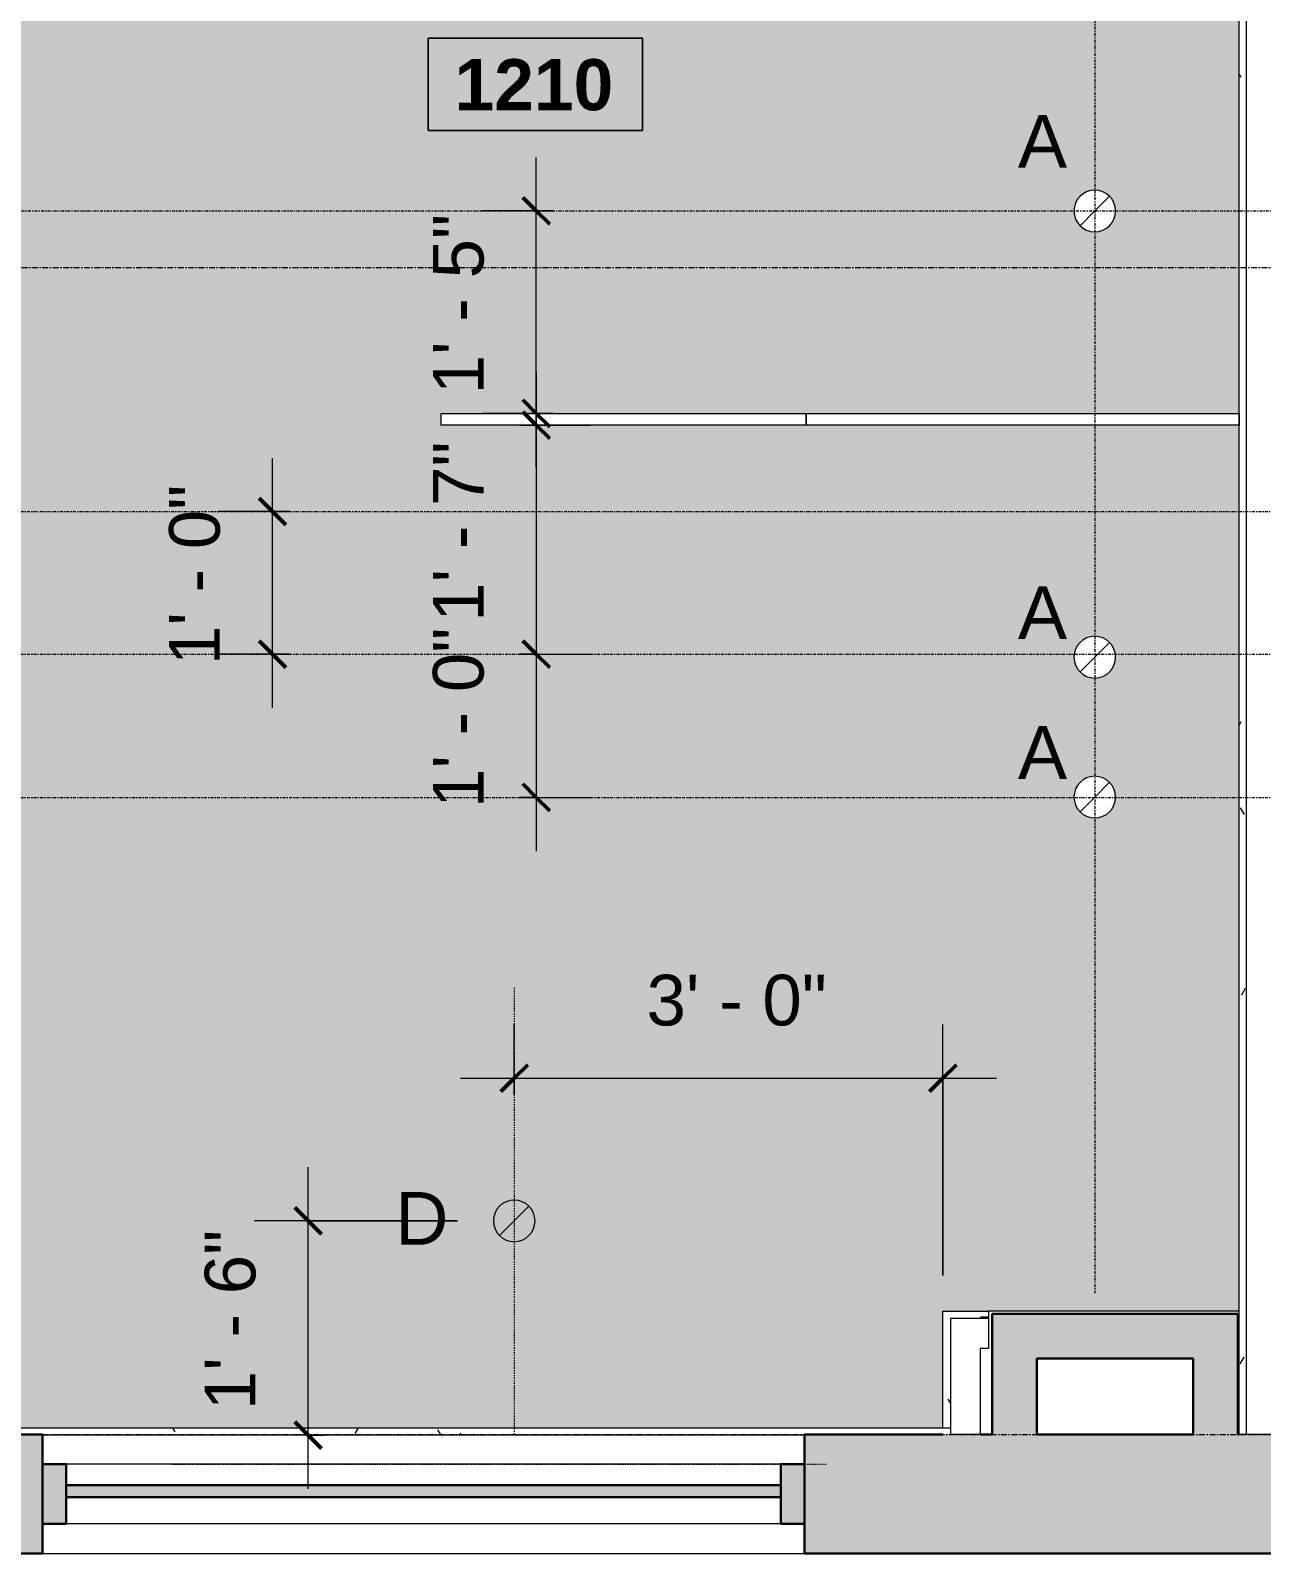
# Model space of a CAD drawing. Header units: inches. Extents: x 2810 to 3942, y 240 to 1078.
# Drawn here: x 3157.3 to 3260.7, y 279.7 to 407.6 of the extents above; entities that cross this region are included whole.
import ezdxf

# ---------------------------------------------------------------- set-up
doc = ezdxf.new("R2010")
doc.units = ezdxf.units.IN
doc.header["$MEASUREMENT"] = 0
for name, pattern in [('Center 1_4_', [0.53125, 0.25, -0.09375, 0.09375, -0.09375]), ('Center 1_8_', [0.3125, 0.125, -0.0625, 0.0625, -0.0625]), ('Grid Line 1_2_', [0.875, 0.5, -0.125, 0.125, -0.125])]:
    doc.linetypes.add(name, pattern=pattern)
for name, color, linetype, lineweight in [('A-ANNO-DIMS', 211, 'Continuous', 9), ('A-ANNO-DIMS-48', 211, 'Continuous', 9), ('A-AREA-IDEN', 2, 'Continuous', 9), ('A-CLNG', 13, 'Continuous', 18), ('A-CLNG-PATT', 13, 'Continuous', 18), ('A-DETL', 90, 'Continuous', 9), ('A-GLAZ-CURT', 52, 'Continuous', 18), ('A-GLAZ-CWMG', 51, 'Continuous', 18), ('A-WALL', 113, 'Continuous', 18), ('A-WALL-PATT', 111, 'Continuous', 18), ('E-LITE-EQPM', 33, 'Continuous', 9), ('E-LITE-EQPM-IDEN', 33, 'Continuous', 9), ('I-WALL', 2, 'Continuous', 18), ('S-GRID', 1, 'Continuous', 9)]:
    doc.layers.add(name, color=color, linetype=linetype, lineweight=lineweight)
doc.styles.add('Arial', font='arial.ttf', dxfattribs={"height": 4.425898})
doc.styles.add('Swis721 Lt BT', font='swissl.ttf', dxfattribs={"height": 4.257319})
doc.styles.add('Swis721 Lt BT_B', font='', dxfattribs={"height": 4.291988})
doc.styles.get('Swis721 Lt BT_B').set_extended_font_data('Swis721 Lt BT', bold=True)
doc.dimstyles.new('OTJ_-_3_32__Linear__1_2__Tolerance', dxfattribs={"dimscale": 12, "dimtxt": 4.5, "dimasz": 0.1875, "dimexe": 0.375, "dimexo": 0.25, "dimgap": 0.25, "dimtad": 1, "dimdec": 1, "dimrnd": 0.5, "dimzin": 3, "dimdsep": 46, "dimlunit": 4, "dimtxsty": 'Swis721 Lt BT', "dimblk1": 'OBLIQUE', "dimblk2": 'OBLIQUE', "dimsah": 1, "dimcen": 0.09, "dimdle": 0.375, "dimazin": 0, "dimtfac": 1, "dimtdec": 4, "dimtix": 1, "dimtmove": 0, "dimatfit": 3, "dimfxl": 1, "dimtvp": 1, "dimfrac": 2, "dimtolj": 1, "dimtzin": 0, "dimarcsym": 2})
doc.dimstyles.new('OTJ_-_3_32__Linear__1_2__Tolerance_3', dxfattribs={"dimscale": 12, "dimtxt": 4.5, "dimasz": 0.1875, "dimexe": 0.375, "dimexo": 0.25, "dimgap": 0.25, "dimtad": 1, "dimdec": 1, "dimrnd": 0.5, "dimzin": 3, "dimdsep": 46, "dimlunit": 4, "dimtxsty": 'Swis721 Lt BT', "dimblk1": 'OBLIQUE', "dimblk2": 'OBLIQUE', "dimsah": 1, "dimcen": 0.09, "dimdle": 0.375, "dimazin": 0, "dimtfac": 1, "dimtdec": 4, "dimtix": 1, "dimtmove": 0, "dimatfit": 3, "dimfxl": 1, "dimtvp": 1, "dimfrac": 2, "dimtolj": 1, "dimtzin": 0, "dimarcsym": 2})
pattern_1 = [(0, (0, 0), (15.36, 3.84), [0.634, -10.886, 0.634, -10.886, -61.44]), (0, (0, 0), (15.36, 3.84), [-23.04, 0.634, -22.406, 0.634, -10.886, -26.88]), (0, (0, 0), (15.36, 3.84), [-57.6, 0.634, -7.046, 0.634, -18.566]), (120, (5.76, 1.92), (-11.0055376, 11.38215), [0.634, -10.886, 0.634, -10.886, -61.44]), (120, (5.76, 1.92), (-11.0055376, 11.38215), [-23.04, 0.634, -22.406, 0.634, -10.886, -26.88]), (120, (5.76, 1.92), (-11.0055376, 11.38215), [-57.6, 0.634, -7.046, 0.634, -18.566]), (240, (7.68, 9.6), (-4.3544624, -15.22215), [0.634, -10.886, 0.634, -10.886, -61.44]), (240, (7.68, 9.6), (-4.3544624, -15.22215), [-23.04, 0.634, -22.406, 0.634, -10.886, -26.88]), (240, (7.68, 9.6), (-4.3544624, -15.22215), [-57.6, 0.634, -7.046, 0.634, -18.566])]

# ---------------------------------------------------------------- blocks, each defined once
blk = doc.blocks.new('System Panel - Glazed-4469464-FIRST FLOOR RCP')
at = {"layer": 'A-GLAZ-CURT'}
blk.add_hatch(color=250, dxfattribs=at).paths.add_polyline_path([(30, -0.75), (-30, -0.75), (-30, -1.75), (30, -1.75)], flags=0)
at = {"layer": 'A-GLAZ-CURT', "color": 8, "lineweight": 30}
for p, q in [((-30, -1.75), (-30, -0.75)), ((-30, -0.75), (30, -0.75)), ((30, -0.75), (30, -1.75)), ((30, -1.75), (-30, -1.75))]:
    blk.add_line(p, q, dxfattribs=at)
blk = doc.blocks.new('Rectangular Mullion - 2 x 5_ rectangular-4469463-FIRST FLOOR RCP')
at = {"layer": 'A-GLAZ-CWMG'}
blk.add_hatch(color=250, dxfattribs=at).paths.add_polyline_path([(-2, -1.5), (0, -1.5), (0, 3.5), (-2, 3.5), (-2, 0.75)], flags=0)
at = {"layer": 'A-GLAZ-CWMG', "color": 8, "lineweight": 30}
for p, q in [((-2, 3.5), (0, 3.5)), ((-2, -1.5), (-2, 3.5)), ((0, 3.5), (0, -1.5)), ((0, -1.5), (-2, -1.5))]:
    blk.add_line(p, q, dxfattribs=at)
blk = doc.blocks.new('Rectangular Mullion - 2 x 5_ rectangular-4354936-FIRST FLOOR RCP')
at = {"layer": 'A-GLAZ-CWMG'}
blk.add_hatch(color=250, dxfattribs=at).paths.add_polyline_path([(0, -1.5), (-2, -1.5), (-2, 3.5), (0, 3.5), (0, 0.75)], flags=0)
at = {"layer": 'A-GLAZ-CWMG', "color": 8, "lineweight": 30}
for p, q in [((0, 3.5), (-2, 3.5)), ((-2, 3.5), (-2, -1.5)), ((0, -1.5), (0, 3.5)), ((-2, -1.5), (0, -1.5))]:
    blk.add_line(p, q, dxfattribs=at)
blk = doc.blocks.new('Rectangular Mullion - 2 x 5_ rectangular-V2-FIRST FLOOR RCP')
at = {"layer": 'A-GLAZ-CWMG', "color": 55}
for p, q in [((2986.22, 287.16), (2926.22, 287.16)), ((2986.22, 282.16), (2926.22, 282.16))]:
    blk.add_line(p, q, dxfattribs=at)
blk = doc.blocks.new('System Panel - Glazed-4565849-FIRST FLOOR RCP')
at = {"layer": 'A-GLAZ-CURT'}
for p, q in [((-18.1875, -1.75), (-18.1875, -0.75)), ((-18.1875, -0.75), (18.1875, -0.75)), ((18.1875, -0.75), (18.1875, -1.75)), ((18.1875, -1.75), (-18.1875, -1.75))]:
    blk.add_line(p, q, dxfattribs=at)
blk = doc.blocks.new('System Panel - Glazed-4565957-FIRST FLOOR RCP')
at = {"layer": 'A-GLAZ-CURT'}
for p, q in [((-15.3125, -1.75), (-15.3125, -0.75)), ((-15.3125, -0.75), (15.3125, -0.75)), ((15.3125, -0.75), (15.3125, -1.75)), ((15.3125, -1.75), (-15.3125, -1.75))]:
    blk.add_line(p, q, dxfattribs=at)
blk = doc.blocks.new('Downlight - Recessed Can - A TYPE 3_5_-4499905-FIRST FLOOR RCP')
at = {"layer": 'E-LITE-EQPM'}
for q in [(-1.24, -1.24), (1.24, 1.24)]:
    blk.add_line((0, 0), q, dxfattribs=at)
for start, end in [(360, 180), (180, 360)]:
    blk.add_arc((0, 0), 1.75, start, end, dxfattribs=at)
blk = doc.blocks.new('Downlight - Recessed Can - D TYPE 3_5_-4618575-FIRST FLOOR RCP')
at = {"layer": 'E-LITE-EQPM'}
for q in [(-1.24, -1.24), (1.24, 1.24)]:
    blk.add_line((0, 0), q, dxfattribs=at)
for start, end in [(360, 180), (180, 360)]:
    blk.add_arc((0, 0), 1.75, start, end, dxfattribs=at)
blk = doc.blocks.new('DIMBLOCK19-FIRST FLOOR RCP')
at = {"layer": 'A-ANNO-DIMS-48'}
for p, q in [((3177.67, 350.69), (3177.67, 371.66)), ((3179.08, 367.16), (3173.17, 367.16)), ((3177.67, 367.16), (3179.08, 367.16)), ((3179.08, 355.19), (3173.17, 355.19)), ((3177.67, 355.19), (3179.08, 355.19))]:
    blk.add_line(p, q, dxfattribs=at)
at = {"layer": 'A-ANNO-DIMS-48', "lineweight": 50}
for p, q in [((3177.67, 367.16), (3176.55, 368.29)), ((3177.67, 367.16), (3178.8, 366.04)), ((3177.67, 355.19), (3176.55, 356.32)), ((3177.67, 355.19), (3178.8, 354.07))]:
    blk.add_line(p, q, dxfattribs=at)
at = {"layer": 'A-ANNO-DIMS-48', "color": 0, "insert": (3168.99, 354.28), "char_height": 4.257, "width": 16.5429, "attachment_point": 1, "rotation": 90, "line_spacing_factor": 1.00667, "style": 'Swis721 Lt BT'}
blk.add_mtext('1\' - 0"', dxfattribs=at)
blk = doc.blocks.new('_Oblique')
at = {"color": 0, "linetype": 'ByBlock', "lineweight": -2}
blk.add_line((-0.5, -0.5), (0.5, 0.5), dxfattribs=at)
blk = doc.blocks.new('DIMBLOCK20-FIRST FLOOR RCP')
at = {"layer": 'A-ANNO-DIMS-48'}
for p, q in [((3199.82, 378.91), (3199.82, 355.19)), ((3198.41, 374.41), (3204.32, 374.41)), ((3199.82, 374.41), (3198.41, 374.41)), ((3198.41, 355.19), (3204.32, 355.19)), ((3199.82, 355.19), (3198.41, 355.19))]:
    blk.add_line(p, q, dxfattribs=at)
at = {"layer": 'A-ANNO-DIMS-48', "lineweight": 50}
for p, q in [((3199.82, 374.41), (3198.7, 375.54)), ((3199.82, 374.41), (3200.95, 373.29)), ((3199.82, 355.19), (3198.7, 356.32)), ((3199.82, 355.19), (3200.95, 354.07))]:
    blk.add_line(p, q, dxfattribs=at)
at = {"layer": 'A-ANNO-DIMS-48', "color": 0, "insert": (3191.14, 357.91), "char_height": 4.257, "width": 16.5429, "attachment_point": 1, "rotation": 90, "line_spacing_factor": 1.00667, "style": 'Swis721 Lt BT'}
blk.add_mtext('1\' - 7"', dxfattribs=at)
blk = doc.blocks.new('DIMBLOCK21-FIRST FLOOR RCP')
at = {"layer": 'A-ANNO-DIMS-48', "lineweight": 50}
for p, q in [((3199.82, 355.19), (3198.7, 356.32)), ((3199.82, 355.19), (3200.95, 354.07)), ((3199.82, 343.16), (3198.7, 344.29)), ((3199.82, 343.16), (3200.95, 342.04))]:
    blk.add_line(p, q, dxfattribs=at)
at = {"layer": 'A-ANNO-DIMS-48'}
for p, q in [((3198.41, 355.19), (3204.32, 355.19)), ((3199.82, 355.19), (3198.41, 355.19)), ((3199.82, 355.19), (3199.82, 338.66)), ((3198.41, 343.16), (3204.32, 343.16)), ((3199.82, 343.16), (3198.41, 343.16))]:
    blk.add_line(p, q, dxfattribs=at)
at = {"layer": 'A-ANNO-DIMS-48', "color": 0, "insert": (3191.14, 342.28), "char_height": 4.257, "width": 16.5429, "attachment_point": 1, "rotation": 90, "line_spacing_factor": 1.00667, "style": 'Swis721 Lt BT'}
blk.add_mtext('1\' - 0"', dxfattribs=at)
blk = doc.blocks.new('DIMBLOCK29-FIRST FLOOR RCP')
at = {"layer": 'A-ANNO-DIMS-48'}
for p, q in [((3197.97, 318.18), (3197.97, 324.09)), ((3233.97, 303.01), (3233.97, 324.09)), ((3193.47, 319.59), (3238.47, 319.59)), ((3197.97, 319.59), (3197.97, 318.18)), ((3233.97, 319.59), (3233.97, 303.01))]:
    blk.add_line(p, q, dxfattribs=at)
at = {"layer": 'A-ANNO-DIMS-48', "lineweight": 50}
for p, q in [((3197.97, 319.59), (3199.1, 320.71)), ((3233.97, 319.59), (3235.1, 320.71)), ((3197.97, 319.59), (3196.85, 318.46)), ((3233.97, 319.59), (3232.85, 318.46))]:
    blk.add_line(p, q, dxfattribs=at)
at = {"layer": 'A-ANNO-DIMS-48', "color": 0, "insert": (3209.08, 328.27), "char_height": 4.257, "width": 16.5429, "attachment_point": 1, "line_spacing_factor": 1.00667, "style": 'Swis721 Lt BT'}
blk.add_mtext('3\' - 0"', dxfattribs=at)
blk = doc.blocks.new('Room Tag - Room Name and Number-3379422-FIRST FLOOR RCP')
at = {"layer": 'A-AREA-IDEN'}
for p, q in [((-0.1881, -0.1636), (-0.1881, -0.0018)), ((-0.1881, -0.0018), (0.1869, -0.0018)), ((0.1869, -0.0018), (-0.1881, -0.0018)), ((-0.1881, -0.0018), (-0.1881, -0.1636)), ((0.1869, -0.0018), (0.1869, -0.1636)), ((0.1869, -0.1636), (0.1869, -0.0018)), ((0.1869, -0.1636), (-0.1881, -0.1636)), ((-0.1881, -0.1636), (0.1869, -0.1636))]:
    blk.add_line(p, q, dxfattribs=at)
blk = doc.blocks.new('DIMBLOCK99-FIRST FLOOR RCP')
at = {"layer": 'A-ANNO-DIMS-48'}
for p, q in [((3199.82, 370.91), (3199.82, 396.91)), ((3201.23, 392.41), (3195.32, 392.41)), ((3199.82, 392.41), (3201.23, 392.41)), ((3201.23, 375.41), (3195.32, 375.41)), ((3199.82, 375.41), (3201.23, 375.41))]:
    blk.add_line(p, q, dxfattribs=at)
at = {"layer": 'A-ANNO-DIMS-48', "lineweight": 50}
for p, q in [((3199.82, 392.41), (3198.7, 393.54)), ((3199.82, 392.41), (3200.95, 391.29)), ((3199.82, 375.41), (3198.7, 376.54)), ((3199.82, 375.41), (3200.95, 374.29))]:
    blk.add_line(p, q, dxfattribs=at)
at = {"layer": 'A-ANNO-DIMS-48', "color": 0, "insert": (3191.14, 377.02), "char_height": 4.257, "width": 16.5429, "attachment_point": 1, "rotation": 90, "line_spacing_factor": 1.00667, "style": 'Swis721 Lt BT'}
blk.add_mtext('1\' - 5"', dxfattribs=at)
blk = doc.blocks.new('DIMBLOCK102-FIRST FLOOR RCP')
at = {"layer": 'A-ANNO-DIMS-48'}
for p, q in [((3180.66, 285.1), (3180.66, 312.1)), ((3193.22, 307.6), (3176.16, 307.6)), ((3180.66, 307.6), (3193.22, 307.6)), ((3182.07, 289.6), (3176.16, 289.6)), ((3180.66, 289.6), (3182.07, 289.6))]:
    blk.add_line(p, q, dxfattribs=at)
at = {"layer": 'A-ANNO-DIMS-48', "lineweight": 50}
for p, q in [((3180.66, 307.6), (3179.54, 308.73)), ((3180.66, 307.6), (3181.79, 306.48)), ((3180.66, 289.6), (3179.54, 290.73)), ((3180.66, 289.6), (3181.79, 288.48))]:
    blk.add_line(p, q, dxfattribs=at)
at = {"layer": 'A-ANNO-DIMS-48', "color": 0, "insert": (3171.98, 291.71), "char_height": 4.257, "width": 16.5429, "attachment_point": 1, "rotation": 90, "line_spacing_factor": 1.00667, "style": 'Swis721 Lt BT'}
blk.add_mtext('1\' - 6"', dxfattribs=at)

msp = doc.modelspace()

# ---------------------------------------------------------------- hatches: boundary and pattern name
at = {"layer": 'A-CLNG-PATT'}
h = msp.add_hatch(dxfattribs=at)
h.set_pattern_fill('FP1_2', color=256, style=0, pattern_type=2)
h.set_pattern_definition([(0, (0, 0), (7.68, 1.92), [0.634, -5.126, 0.634, -5.126, -30.72]), (0, (0, 0), (7.68, 1.92), [-11.52, 0.634, -10.886, 0.634, -5.126, -13.44]), (0, (0, 0), (7.68, 1.92), [-28.8, 0.634, -3.206, 0.634, -8.966]), (120, (2.88, 0.96), (-5.5027688, 5.6910751), [0.634, -5.126, 0.634, -5.126, -30.72]), (120, (2.88, 0.96), (-5.5027688, 5.6910751), [-11.52, 0.634, -10.886, 0.634, -5.126, -13.44]), (120, (2.88, 0.96), (-5.5027688, 5.6910751), [-28.8, 0.634, -3.206, 0.634, -8.966]), (240, (3.84, 4.8), (-2.1772312, -7.6110751), [0.634, -5.126, 0.634, -5.126, -30.72]), (240, (3.84, 4.8), (-2.1772312, -7.6110751), [-11.52, 0.634, -10.886, 0.634, -5.126, -13.44]), (240, (3.84, 4.8), (-2.1772312, -7.6110751), [-28.8, 0.634, -3.206, 0.634, -8.966])])
h.paths.add_polyline_path([(3275.35, 290.23), (3354.6, 290.23), (3354.6, 300.79), (3379.97, 300.79), (3379.97, 373.04), (3354.6, 373.04), (3354.6, 374.41), (3294.6, 374.41), (3294.6, 375.41), (3354.6, 375.41), (3354.6, 402.29), (3379.97, 402.29), (3379.97, 461.23), (3268.35, 461.23), (3268.35, 427.48), (3266.6, 427.48), (3266.6, 461.23), (3262.6, 461.23), (3262.6, 290.23), (3272.72, 290.23)], flags=0)
h.paths.add_polyline_path([(3149.51, 290.23), (3233.97, 290.23), (3233.97, 300.01), (3258.85, 300.01), (3258.85, 374.41), (3191.85, 374.41), (3191.85, 375.41), (3258.85, 375.41), (3258.85, 461.23), (3155.97, 461.23), (3155.97, 438.29), (3156.11, 438.11), (3156.29, 437.69), (3156.35, 437.23), (3156.29, 436.78), (3156.11, 436.36), (3155.97, 436.18), (3155.97, 427.48), (3154.22, 427.48), (3154.22, 435.53), (3154.15, 435.54), (3153.72, 435.72), (3153.36, 436), (3153.08, 436.36), (3152.91, 436.78), (3152.85, 437.23), (3152.91, 437.69), (3153.08, 438.11), (3153.36, 438.47), (3153.72, 438.75), (3154.22, 438.93), (3154.22, 461.23), (3149.47, 461.23), (3149.47, 290.23), (3149.51, 290.23)], flags=0)
h.paths.add_polyline_path([(3114.77, 290.29), (3120.6, 290.29), (3120.6, 301.45), (3145.72, 301.45), (3145.72, 363.17), (3108.72, 363.17), (3108.72, 374.41), (3060.6, 374.41), (3060.6, 375.41), (3108.72, 375.41), (3108.72, 461.23), (3026.38, 461.23), (3026.38, 427.48), (3024.63, 427.48), (3024.63, 461.23), (3019.47, 461.23), (3019.47, 299.7), (3025.16, 299.7), (3025.16, 290.29), (3113.98, 290.29)], flags=0)
h.paths.add_polyline_path([(2949.51, 290.29), (2991.51, 290.29), (2991.51, 299.7), (3015.72, 299.7), (3015.72, 374.41), (2949.51, 374.41), (2949.51, 375.41), (3015.72, 375.41), (3015.72, 461.23), (2914.97, 461.23), (2914.97, 438.13), (2915.24, 438.47), (2915.6, 438.75), (2916.02, 438.92), (2916.47, 438.98), (2916.93, 438.92), (2917.35, 438.75), (2917.71, 438.47), (2917.99, 438.11), (2918.16, 437.69), (2918.22, 437.23), (2918.16, 436.78), (2917.99, 436.36), (2917.71, 436), (2917.35, 435.72), (2916.93, 435.54), (2916.47, 435.48), (2916.02, 435.54), (2915.6, 435.72), (2915.24, 436), (2914.97, 436.34), (2914.96, 427.48), (2913.22, 427.48), (2913.22, 461.23), (2904.47, 461.23), (2904.47, 473.42), (2898.35, 473.42), (2898.35, 402.29), (2908.85, 402.29), (2908.85, 373.04), (2898.35, 373.04), (2898.35, 300.79), (2908.85, 300.79), (2908.85, 290.29), (2924.22, 290.29)], flags=0)
h.paths.add_polyline_path([(3133.6, 341.41), (3133.15, 341.47), (3132.72, 341.65), (3132.36, 341.93), (3132.08, 342.29), (3131.91, 342.71), (3131.85, 343.16), (3131.91, 343.62), (3132.08, 344.04), (3132.36, 344.4), (3132.72, 344.68), (3133.15, 344.86), (3133.6, 344.91), (3134.05, 344.86), (3134.47, 344.68), (3134.84, 344.4), (3135.11, 344.04), (3135.29, 343.62), (3135.35, 343.16), (3135.29, 342.71), (3135.11, 342.29), (3134.84, 341.93), (3134.47, 341.65), (3134.05, 341.47)], flags=0)
h.paths.add_polyline_path([(3246.72, 341.44), (3246.27, 341.5), (3245.85, 341.68), (3245.49, 341.95), (3245.21, 342.32), (3245.03, 342.74), (3244.97, 343.19), (3245.03, 343.64), (3245.21, 344.07), (3245.49, 344.43), (3245.85, 344.71), (3246.27, 344.88), (3246.72, 344.94), (3247.18, 344.88), (3247.6, 344.71), (3247.96, 344.43), (3248.24, 344.07), (3248.41, 343.64), (3248.47, 343.19), (3248.41, 342.74), (3248.24, 342.32), (3247.96, 341.95), (3247.6, 341.68), (3247.18, 341.5)], flags=0)
h.paths.add_polyline_path([(3003.51, 341.44), (3003.05, 341.5), (3002.63, 341.68), (3002.27, 341.95), (3001.99, 342.32), (3001.82, 342.74), (3001.76, 343.19), (3001.82, 343.64), (3001.99, 344.07), (3002.27, 344.43), (3002.63, 344.71), (3003.05, 344.88), (3003.51, 344.94), (3003.96, 344.88), (3004.38, 344.71), (3004.74, 344.43), (3005.02, 344.07), (3005.2, 343.64), (3005.26, 343.19), (3005.2, 342.74), (3005.02, 342.32), (3004.74, 341.95), (3004.38, 341.68), (3003.96, 341.5)], flags=0)
h.paths.add_polyline_path([(3367.85, 341.44), (3367.4, 341.5), (3366.97, 341.68), (3366.61, 341.95), (3366.33, 342.32), (3366.16, 342.74), (3366.1, 343.19), (3366.16, 343.64), (3366.33, 344.07), (3366.61, 344.43), (3366.97, 344.71), (3367.4, 344.88), (3367.85, 344.94), (3368.3, 344.88), (3368.72, 344.71), (3369.09, 344.43), (3369.36, 344.07), (3369.54, 343.64), (3369.6, 343.19), (3369.54, 342.74), (3369.36, 342.32), (3369.09, 341.95), (3368.72, 341.68), (3368.3, 341.5)], flags=0)
h.paths.add_polyline_path([(3246.72, 353.19), (3246.27, 353.25), (3245.85, 353.43), (3245.49, 353.7), (3245.21, 354.07), (3245.03, 354.49), (3244.97, 354.94), (3245.03, 355.39), (3245.21, 355.82), (3245.49, 356.18), (3245.85, 356.46), (3246.27, 356.63), (3246.72, 356.69), (3247.18, 356.63), (3247.6, 356.46), (3247.96, 356.18), (3248.24, 355.82), (3248.41, 355.39), (3248.47, 354.94), (3248.41, 354.49), (3248.24, 354.07), (3247.96, 353.7), (3247.6, 353.43), (3247.18, 353.25)], flags=0)
h.paths.add_polyline_path([(3133.6, 353.19), (3133.15, 353.25), (3132.72, 353.43), (3132.36, 353.7), (3132.08, 354.07), (3131.91, 354.49), (3131.85, 354.94), (3131.91, 355.39), (3132.08, 355.82), (3132.36, 356.18), (3132.72, 356.46), (3133.15, 356.63), (3133.6, 356.69), (3134.05, 356.63), (3134.47, 356.46), (3134.84, 356.18), (3135.11, 355.82), (3135.29, 355.39), (3135.35, 354.94), (3135.29, 354.49), (3135.11, 354.07), (3134.84, 353.7), (3134.47, 353.43), (3134.05, 353.25), (3133.76, 353.21)], flags=0)
h.paths.add_polyline_path([(3003.51, 353.19), (3003.05, 353.25), (3002.63, 353.43), (3002.27, 353.7), (3001.99, 354.07), (3001.82, 354.49), (3001.76, 354.94), (3001.82, 355.39), (3001.99, 355.82), (3002.27, 356.18), (3002.63, 356.46), (3003.05, 356.63), (3003.53, 356.69), (3003.96, 356.63), (3004.38, 356.46), (3004.74, 356.18), (3005.02, 355.82), (3005.2, 355.39), (3005.26, 354.94), (3005.2, 354.49), (3005.02, 354.07), (3004.74, 353.7), (3004.38, 353.43), (3003.96, 353.25)], flags=0)
h.paths.add_polyline_path([(3367.85, 353.44), (3367.4, 353.5), (3366.97, 353.68), (3366.61, 353.95), (3366.33, 354.32), (3366.16, 354.74), (3366.1, 355.19), (3366.16, 355.64), (3366.33, 356.07), (3366.61, 356.43), (3366.97, 356.71), (3367.4, 356.88), (3367.91, 356.93), (3368.3, 356.88), (3368.72, 356.71), (3369.09, 356.43), (3369.36, 356.07), (3369.54, 355.64), (3369.6, 355.19), (3369.54, 354.74), (3369.36, 354.32), (3369.09, 353.95), (3368.72, 353.68), (3368.3, 353.5)], flags=0)
h.paths.add_polyline_path([(3274.47, 365.41), (3274.02, 365.47), (3273.6, 365.65), (3273.24, 365.93), (3272.96, 366.29), (3272.78, 366.71), (3272.72, 367.16), (3272.78, 367.62), (3272.96, 368.04), (3273.24, 368.4), (3273.6, 368.68), (3274.02, 368.86), (3274.47, 368.91), (3274.93, 368.86), (3275.35, 368.68), (3275.71, 368.4), (3275.99, 368.04), (3276.16, 367.62), (3276.22, 367.16), (3276.16, 366.71), (3275.99, 366.29), (3275.71, 365.93), (3275.35, 365.65), (3274.93, 365.47)], flags=0)
h.paths.add_polyline_path([(3154.6, 365.41), (3154.15, 365.47), (3153.72, 365.65), (3153.36, 365.93), (3153.08, 366.29), (3152.91, 366.71), (3152.85, 367.16), (3152.91, 367.62), (3153.08, 368.04), (3153.36, 368.4), (3153.72, 368.68), (3154.15, 368.86), (3154.6, 368.91), (3155.05, 368.86), (3155.47, 368.68), (3155.84, 368.4), (3156.11, 368.04), (3156.29, 367.62), (3156.35, 367.16), (3156.29, 366.71), (3156.11, 366.29), (3155.84, 365.93), (3155.47, 365.65), (3155.05, 365.47)], flags=0)
h.paths.add_polyline_path([(3031.51, 365.41), (3031.05, 365.47), (3030.63, 365.65), (3030.27, 365.93), (3029.99, 366.29), (3029.82, 366.71), (3029.76, 367.16), (3029.82, 367.62), (3029.99, 368.04), (3030.27, 368.4), (3030.63, 368.68), (3031.05, 368.86), (3031.51, 368.91), (3031.96, 368.86), (3032.38, 368.68), (3032.74, 368.4), (3033.02, 368.04), (3033.2, 367.62), (3033.26, 367.16), (3033.2, 366.71), (3033.02, 366.29), (3032.74, 365.93), (3032.38, 365.65), (3031.96, 365.47)], flags=0)
h.paths.add_polyline_path([(2916.47, 365.41), (2916.02, 365.47), (2915.6, 365.65), (2915.24, 365.93), (2914.96, 366.29), (2914.78, 366.71), (2914.72, 367.16), (2914.78, 367.62), (2914.96, 368.04), (2915.24, 368.4), (2915.6, 368.68), (2916.02, 368.86), (2916.47, 368.91), (2916.93, 368.86), (2917.35, 368.68), (2917.71, 368.4), (2917.99, 368.04), (2918.16, 367.62), (2918.22, 367.16), (2918.16, 366.71), (2917.99, 366.29), (2917.71, 365.93), (2917.35, 365.65), (2916.93, 365.47)], flags=0)
h.paths.add_polyline_path([(3246.72, 390.66), (3246.27, 390.72), (3245.85, 390.9), (3245.49, 391.18), (3245.21, 391.54), (3245.03, 391.96), (3244.97, 392.41), (3245.03, 392.87), (3245.21, 393.29), (3245.49, 393.65), (3245.85, 393.93), (3246.27, 394.11), (3246.72, 394.16), (3247.18, 394.11), (3247.6, 393.93), (3247.96, 393.65), (3248.24, 393.29), (3248.41, 392.87), (3248.47, 392.41), (3248.41, 391.96), (3248.24, 391.54), (3247.96, 391.18), (3247.6, 390.9), (3247.18, 390.72)], flags=0)
h.paths.add_polyline_path([(3342.72, 390.66), (3342.27, 390.72), (3341.85, 390.9), (3341.49, 391.18), (3341.21, 391.54), (3341.03, 391.96), (3340.97, 392.41), (3341.03, 392.87), (3341.21, 393.29), (3341.49, 393.65), (3341.85, 393.93), (3342.27, 394.11), (3342.72, 394.16), (3343.18, 394.11), (3343.6, 393.93), (3343.96, 393.65), (3344.24, 393.29), (3344.41, 392.87), (3344.47, 392.41), (3344.41, 391.96), (3344.24, 391.54), (3343.96, 391.18), (3343.6, 390.9), (3343.18, 390.72)], flags=0)
h.paths.add_polyline_path([(3096.72, 390.66), (3096.27, 390.72), (3095.85, 390.9), (3095.49, 391.18), (3095.21, 391.54), (3095.03, 391.96), (3094.97, 392.41), (3095.03, 392.87), (3095.21, 393.29), (3095.49, 393.65), (3095.85, 393.93), (3096.27, 394.11), (3096.72, 394.16), (3097.18, 394.11), (3097.6, 393.93), (3097.96, 393.65), (3098.24, 393.29), (3098.41, 392.87), (3098.47, 392.41), (3098.41, 391.96), (3098.24, 391.54), (3097.96, 391.18), (3097.6, 390.9), (3097.18, 390.72)], flags=0)
h.paths.add_polyline_path([(3003.51, 390.66), (3003.05, 390.72), (3002.63, 390.9), (3002.27, 391.18), (3001.99, 391.54), (3001.82, 391.96), (3001.76, 392.41), (3001.82, 392.87), (3001.99, 393.29), (3002.27, 393.65), (3002.63, 393.93), (3003.05, 394.11), (3003.51, 394.16), (3003.96, 394.11), (3004.38, 393.93), (3004.74, 393.65), (3005.02, 393.29), (3005.2, 392.87), (3005.26, 392.41), (3005.2, 391.96), (3005.02, 391.54), (3004.74, 391.18), (3004.38, 390.9), (3003.96, 390.72)], flags=0)
h.paths.add_polyline_path([(3246.72, 435.48), (3246.27, 435.54), (3245.85, 435.72), (3245.49, 436), (3245.21, 436.36), (3245.03, 436.78), (3244.97, 437.23), (3245.03, 437.69), (3245.21, 438.11), (3245.49, 438.47), (3245.85, 438.75), (3246.27, 438.92), (3246.72, 438.98), (3247.18, 438.92), (3247.6, 438.75), (3247.96, 438.47), (3248.24, 438.11), (3248.41, 437.69), (3248.47, 437.23), (3248.41, 436.78), (3248.24, 436.36), (3247.96, 436), (3247.6, 435.72), (3247.18, 435.54)], flags=0)
h.paths.add_polyline_path([(3274.47, 435.48), (3274.02, 435.54), (3273.6, 435.72), (3273.24, 436), (3272.96, 436.36), (3272.78, 436.78), (3272.72, 437.23), (3272.78, 437.69), (3272.96, 438.11), (3273.24, 438.47), (3273.6, 438.75), (3274.02, 438.92), (3274.47, 438.98), (3274.93, 438.92), (3275.35, 438.75), (3275.71, 438.47), (3275.99, 438.11), (3276.16, 437.69), (3276.22, 437.23), (3276.16, 436.78), (3275.99, 436.36), (3275.71, 436), (3275.35, 435.72), (3274.93, 435.54)], flags=0)
h.paths.add_polyline_path([(3096.72, 435.48), (3096.27, 435.54), (3095.85, 435.72), (3095.49, 436), (3095.21, 436.36), (3095.03, 436.78), (3094.97, 437.23), (3095.04, 437.71), (3095.21, 438.11), (3095.49, 438.47), (3095.85, 438.75), (3096.27, 438.92), (3096.72, 438.98), (3097.18, 438.92), (3097.6, 438.75), (3097.96, 438.47), (3098.24, 438.11), (3098.41, 437.69), (3098.47, 437.23), (3098.41, 436.78), (3098.24, 436.36), (3097.96, 436), (3097.6, 435.72), (3097.18, 435.54)], flags=0)
h.paths.add_polyline_path([(3367.85, 435.48), (3367.4, 435.54), (3366.97, 435.72), (3366.61, 436), (3366.33, 436.36), (3366.16, 436.78), (3366.1, 437.23), (3366.16, 437.69), (3366.33, 438.11), (3366.61, 438.47), (3366.97, 438.75), (3367.4, 438.92), (3367.85, 438.98), (3368.3, 438.92), (3368.72, 438.75), (3369.09, 438.47), (3369.36, 438.11), (3369.54, 437.69), (3369.6, 437.23), (3369.54, 436.78), (3369.36, 436.36), (3369.09, 436), (3368.72, 435.72), (3368.3, 435.54)], flags=0)
h.paths.add_polyline_path([(3003.51, 435.48), (3003.05, 435.54), (3002.63, 435.72), (3002.27, 436), (3001.99, 436.36), (3001.82, 436.78), (3001.76, 437.23), (3001.82, 437.69), (3001.99, 438.11), (3002.27, 438.47), (3002.63, 438.75), (3003.05, 438.92), (3003.51, 438.98), (3003.96, 438.92), (3004.38, 438.75), (3004.74, 438.47), (3005.02, 438.11), (3005.2, 437.69), (3005.26, 437.23), (3005.2, 436.78), (3005.02, 436.36), (3004.74, 436), (3004.38, 435.72), (3003.96, 435.54)], flags=0)
h.paths.add_polyline_path([(3031.51, 435.48), (3031.05, 435.54), (3030.63, 435.72), (3030.27, 436), (3029.99, 436.36), (3029.82, 436.78), (3029.76, 437.23), (3029.82, 437.69), (3029.99, 438.11), (3030.27, 438.47), (3030.63, 438.75), (3031.05, 438.92), (3031.51, 438.98), (3031.96, 438.92), (3032.38, 438.75), (3032.74, 438.47), (3033.02, 438.11), (3033.2, 437.69), (3033.26, 437.23), (3033.2, 436.78), (3033.02, 436.36), (3032.74, 436), (3032.38, 435.72), (3031.96, 435.54)], flags=0)
at = {"layer": 'A-WALL-PATT', "lineweight": 9}
h = msp.add_hatch(dxfattribs=at)
h.set_pattern_fill('FP1_1', color=256, style=0, pattern_type=2)
h.set_pattern_definition(pattern_1)
h.paths.add_polyline_path([(3259.47, 289.66), (3259.47, 461.23), (3258.85, 461.23), (3258.85, 289.66)], flags=0)
h = msp.add_hatch(dxfattribs=at)
h.set_pattern_fill('FP1_1', color=256, style=0, pattern_type=2)
h.set_pattern_definition(pattern_1)
h.paths.add_polyline_path([(3234.6, 299.39), (3237.79, 299.39), (3237.79, 300.01), (3233.97, 300.01), (3233.97, 299.39)], flags=0)
h = msp.add_hatch(dxfattribs=at)
h.set_pattern_fill('FP1_1', color=256, style=0, pattern_type=2)
h.set_pattern_definition(pattern_1)
h.paths.add_polyline_path([(3234.6, 290.23), (3234.6, 299.39), (3233.97, 299.39), (3233.97, 290.23)], flags=0)
for points in [[(3241.85, 289.66), (3241.85, 299.79), (3238.1, 299.79), (3238.1, 289.66), (3241.79, 289.66)], [(3254.97, 296.04), (3254.97, 299.79), (3241.85, 299.79), (3241.85, 296.04)], [(3258.72, 289.66), (3258.72, 299.79), (3254.97, 299.79), (3254.97, 289.66)]]:
    msp.add_hatch(color=7, dxfattribs=at).paths.add_polyline_path(points, flags=0)
h = msp.add_hatch(color=7, dxfattribs=at)
h.paths.add_polyline_path([(3842.72, 279.66), (3860.35, 279.66), (3860.35, 289.66), (3842.72, 289.66), (3842.72, 280.66), (3824.72, 280.66), (3824.72, 289.66), (3807.35, 289.66), (3807.35, 279.66), (3824.72, 279.66)], flags=0)
h.paths.add_polyline_path([(3743.35, 279.66), (3743.35, 289.66), (3690.35, 289.66), (3690.35, 279.66)], flags=0)
h.paths.add_polyline_path([(3572.85, 279.66), (3626.35, 279.66), (3626.35, 289.66), (3608.85, 289.66), (3608.85, 280.66), (3590.85, 280.66), (3590.85, 289.66), (3572.85, 289.66), (3572.85, 280.66)], flags=0)
h.paths.add_polyline_path([(3456.35, 279.66), (3508.85, 279.66), (3508.85, 289.66), (3456.35, 289.66)], flags=0)
h.paths.add_polyline_path([(3354.6, 279.66), (3392.35, 279.66), (3392.35, 289.66), (3374.85, 289.66), (3374.85, 280.66), (3356.85, 280.66), (3356.85, 289.66), (3339.35, 289.66), (3339.35, 279.66)], flags=0)
h.paths.add_polyline_path([(3272.96, 279.66), (3275.35, 279.66), (3275.35, 289.66), (3222.35, 289.66), (3222.35, 279.66), (3272.78, 279.66)], flags=0)
h.paths.add_polyline_path([(3149.47, 279.66), (3158.35, 279.66), (3158.35, 289.66), (3140.85, 289.66), (3140.85, 280.66), (3122.85, 280.66), (3122.85, 289.66), (3105.35, 289.66), (3105.35, 279.66), (3148.68, 279.66)], flags=0)
h.paths.add_polyline_path([(3025.16, 279.66), (3041.35, 279.66), (3041.35, 289.66), (2988.22, 289.66), (2988.22, 279.66), (3018.12, 279.66)], flags=0)
h.paths.add_polyline_path([(2891.9, 279.66), (2924.22, 279.66), (2924.22, 289.66), (2906.85, 289.66), (2906.85, 280.66), (2888.85, 280.66), (2888.85, 289.66), (2887.72, 289.66), (2887.72, 279.66), (2891.75, 279.66)], flags=0)
h = msp.add_hatch(dxfattribs=at)
h.set_pattern_fill('FP1_1', color=256, style=0, pattern_type=2)
h.set_pattern_definition(pattern_1)
h.paths.add_polyline_path([(3160.35, 289.6), (3222.35, 289.6), (3222.35, 289.66), (3234.6, 289.66), (3234.6, 290.23), (3143.1, 290.23), (3143.1, 289.66), (3158.35, 289.66), (3158.35, 289.6)], flags=0)

# ---------------------------------------------------------------- linework, layer by layer
at = {"layer": 'A-CLNG'}
msp.add_line((3258.85, 300.01), (3237.79, 300.01), dxfattribs=at)
for centre, start, end in [((3246.72, 392.41), 0, 180), ((3246.72, 392.41), 180, 0), ((3246.72, 354.94), 0, 180), ((3246.72, 354.94), 180, 0), ((3246.72, 343.19), 0, 180), ((3246.72, 343.19), 180, 0)]:
    msp.add_arc(centre, 1.75, start, end, dxfattribs=at)
at = {"layer": 'A-DETL', "linetype": 'Center 1_4_', "lineweight": 18}
for p, q in [((3246.72, 475.54), (3246.72, 301.54)), ((2901.94, 392.41), (3381.12, 392.41)), ((2905.16, 367.16), (3305.72, 367.16)), ((2905.16, 355.19), (3384.35, 355.19)), ((2905.16, 343.16), (3384.35, 343.16))]:
    msp.add_line(p, q, dxfattribs=at)
at = {"layer": 'A-DETL', "linetype": 'Center 1_8_', "lineweight": 18}
for p, q in [((3197.97, 327.18), (3197.97, 289.66)), ((3169.22, 287.16), (3224.22, 287.16))]:
    msp.add_line(p, q, dxfattribs=at)
at = {"layer": 'A-WALL'}
for p, q in [((3259.47, 289.66), (3259.47, 461.86)), ((3234.6, 299.39), (3234.6, 289.66)), ((3237.79, 299.39), (3234.6, 299.39)), ((3233.97, 290.23), (3234.6, 290.23)), ((3237.1, 289.66), (3234.6, 289.66)), ((3261.97, 289.66), (3258.85, 289.66))]:
    msp.add_line(p, q, dxfattribs=at)
at = {"layer": 'A-WALL', "color": 8, "lineweight": 30}
for p, q in [((3143.1, 289.66), (3158.35, 289.66)), ((3158.35, 289.66), (3158.35, 279.66)), ((3222.35, 279.66), (3222.35, 289.66)), ((3222.35, 289.66), (3233.97, 289.66)), ((3237.1, 289.66), (3238.1, 289.66)), ((3241.85, 289.66), (3254.97, 289.66)), ((3258.72, 289.66), (3258.85, 289.66)), ((3158.35, 279.66), (3105.35, 279.66)), ((3275.35, 279.66), (3222.35, 279.66))]:
    msp.add_line(p, q, dxfattribs=at)
at = {"layer": 'A-WALL', "color": 55}
msp.add_line((3158.35, 279.66), (3222.35, 279.66), dxfattribs=at)
at = {"layer": 'I-WALL'}
for p, q in [((3258.85, 289.66), (3258.85, 461.23)), ((3233.97, 290.23), (3233.97, 300.01)), ((3233.97, 300.01), (3237.79, 300.01)), ((3237.79, 300.01), (3237.79, 296.89)), ((3237.1, 296.89), (3237.1, 289.66)), ((3237.79, 296.89), (3237.1, 296.89)), ((3233.97, 289.6), (3143.1, 289.6)), ((3149.47, 290.23), (3233.97, 290.23)), ((3233.97, 289.66), (3233.97, 289.6))]:
    msp.add_line(p, q, dxfattribs=at)
at = {"layer": 'I-WALL', "color": 8, "lineweight": 30}
for p, q in [((3238.1, 289.66), (3238.1, 299.79)), ((3238.1, 299.79), (3258.72, 299.79)), ((3258.72, 299.79), (3258.72, 289.66)), ((3241.85, 296.04), (3241.85, 289.66)), ((3254.97, 296.04), (3241.85, 296.04)), ((3254.97, 289.66), (3254.97, 296.04))]:
    msp.add_line(p, q, dxfattribs=at)
at = {"layer": 'S-GRID', "linetype": 'Grid Line 1_2_'}
for p, q in [((2833.72, 387.66), (3929.19, 387.66)), ((2833.72, 289.66), (3929.19, 289.66))]:
    msp.add_line(p, q, dxfattribs=at)

# ---------------------------------------------------------------- block references
at = {"layer": 'A-AREA-IDEN', "xscale": 47.99999999999997, "yscale": 47.99999999999997, "zscale": 47.99999999999997}
msp.add_blockref('Room Tag - Room Name and Number-3379422-FIRST FLOOR RCP', (3199.76, 407.01), dxfattribs=at)
at = {"layer": 'A-GLAZ-CURT', "lineweight": 9, "rotation": 180}
for name, p in [('System Panel - Glazed-4565957-FIRST FLOOR RCP', (3207.16, 373.66)), ('System Panel - Glazed-4565849-FIRST FLOOR RCP', (3240.66, 373.66))]:
    msp.add_blockref(name, p, dxfattribs=at)
at = {"layer": 'A-GLAZ-CURT', "color": 55, "rotation": 180}
msp.add_blockref('System Panel - Glazed-4469464-FIRST FLOOR RCP', (3190.35, 283.66), dxfattribs=at)
at = {"layer": 'A-GLAZ-CWMG', "color": 55, "extrusion": (0, 0, -1)}
msp.add_blockref('Rectangular Mullion - 2 x 5_ rectangular-4354936-FIRST FLOOR RCP', (-3158.35, 283.66), dxfattribs=at)
at = {"layer": 'A-GLAZ-CWMG', "color": 55}
for name, p in [('Rectangular Mullion - 2 x 5_ rectangular-V2-FIRST FLOOR RCP', (234.13, 0)), ('Rectangular Mullion - 2 x 5_ rectangular-4469463-FIRST FLOOR RCP', (3222.35, 283.66))]:
    msp.add_blockref(name, p, dxfattribs=at)
at = {"layer": 'E-LITE-EQPM'}
for name, p in [('Downlight - Recessed Can - A TYPE 3_5_-4499905-FIRST FLOOR RCP', (3246.72, 392.41)), ('Downlight - Recessed Can - A TYPE 3_5_-4499905-FIRST FLOOR RCP', (3246.72, 354.94)), ('Downlight - Recessed Can - A TYPE 3_5_-4499905-FIRST FLOOR RCP', (3246.72, 343.19)), ('Downlight - Recessed Can - D TYPE 3_5_-4618575-FIRST FLOOR RCP', (3197.97, 307.6))]:
    msp.add_blockref(name, p, dxfattribs=at)

# ---------------------------------------------------------------- texts
at = {"layer": 'A-AREA-IDEN', "insert": (3199.62, 405.16), "char_height": 4.292, "width": 15.336, "attachment_point": 2, "line_spacing_factor": 0.998538, "style": 'Swis721 Lt BT_B'}
msp.add_mtext('1210', dxfattribs=at)
at = {"layer": 'E-LITE-EQPM-IDEN', "char_height": 4.43, "attachment_point": 2, "line_spacing_factor": 0.938532, "style": 'Arial'}
for s, insert, width in [('A', (3242.33, 400.48), 4.914), ('A', (3242.33, 360.9), 4.914), ('A', (3242.33, 349.15), 4.914), ('D', (3190.21, 310.03), 5.292)]:
    msp.add_mtext(s, dxfattribs=dict(at, insert=insert, width=width))

# ---------------------------------------------------------------- dimensions: what is measured, and where the dimension line sits
at = {"layer": 'A-ANNO-DIMS'}
for base, p1, p2, dimstyle, override, picture, middle in [((3199.82, 392.41), (3198.23, 375.41), (3198.23, 392.41), 'OTJ_-_3_32__Linear__1_2__Tolerance', {"dimpost": '<>', "dimfxl": 17}, 'DIMBLOCK99-FIRST FLOOR RCP', (3194.63, 383.91)), ((3199.82, 355.19), (3201.41, 374.41), (3201.41, 355.19), 'OTJ_-_3_32__Linear__1_2__Tolerance', {"dimpost": '<>', "dimfxl": 19.224166}, 'DIMBLOCK20-FIRST FLOOR RCP', (3194.69, 364.8)), ((3177.67, 367.16), (3176.08, 355.19), (3176.08, 367.16), 'OTJ_-_3_32__Linear__1_2__Tolerance', {"dimpost": '<>', "dimfxl": 11.974166}, 'DIMBLOCK19-FIRST FLOOR RCP', (3172.49, 361.18)), ((3199.82, 343.16), (3201.41, 355.19), (3201.41, 343.16), 'OTJ_-_3_32__Linear__1_2__Tolerance', {"dimpost": '<>', "dimfxl": 12.025834}, 'DIMBLOCK21-FIRST FLOOR RCP', (3194.63, 349.18)), ((3180.66, 307.6), (3179.07, 289.6), (3196.22, 307.6), 'OTJ_-_3_32__Linear__1_2__Tolerance_3', {"dimpost": '<>', "dimfxl": 24.862786}, 'DIMBLOCK102-FIRST FLOOR RCP', (3175.47, 298.6))]:
    dim = msp.add_linear_dim(base=base, p1=p1, p2=p2, angle=90, dimstyle=dimstyle, override=override, dxfattribs=at)
    dim.commit()
    dim.dimension.update_dxf_attribs({"geometry": picture, "text_midpoint": middle})
dim = msp.add_linear_dim(base=(3233.97, 319.59), p1=(3197.97, 321.18), p2=(3233.97, 300.01), dimstyle='OTJ_-_3_32__Linear__1_2__Tolerance', override={"dimpost": '<>', "dimfxl": 41.760489}, dxfattribs=at)
dim.commit()
dim.dimension.update_dxf_attribs({"geometry": 'DIMBLOCK29-FIRST FLOOR RCP', "text_midpoint": (3215.97, 324.78)})

doc.saveas('drawing.dxf')
